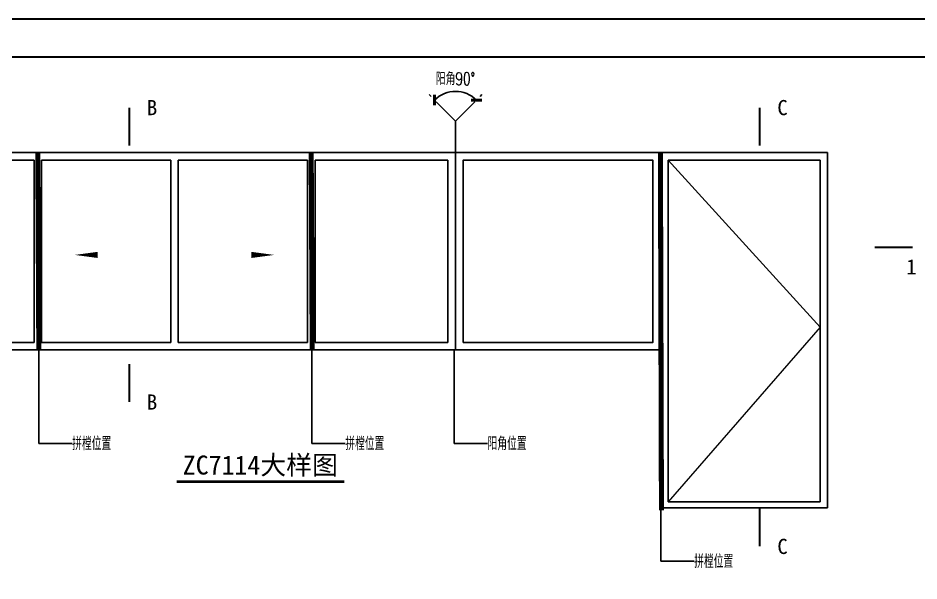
# Model space of a CAD drawing. Extents: x -202236 to 1002404, y -663931 to 1550022.
# Drawn here: x 27142 to 28565, y -355813 to -354923 of the extents above; entities that cross this region are included whole.
import ezdxf
from ezdxf.enums import TextEntityAlignment as Align

# ---------------------------------------------------------------- set-up
doc = ezdxf.new("R2010")
doc.units = 0
doc.linetypes.add('__DASH', pattern=[0.35, 0.25, -0.1])
for name, color, linetype in [('!ZN3-玻璃幕墙-4', 4, 'Continuous'), ('!ZN7-符号-173', 173, 'Continuous'), ('0-cxFrame', 155, 'Continuous'), ('3符号', 173, 'Continuous'), ('A-HATCH-2', 251, 'Continuous'), ('DIM', 173, 'Continuous'), ('TEXT', 7, 'Continuous')]:
    doc.layers.add(name, color=color, linetype=linetype)
doc.layers.add('0-cxText', color=131, linetype='Continuous', lineweight=25)
doc.layers.add('A-WALL-HATCH', color=8, linetype='Continuous', lineweight=13)
doc.styles.add('cx_tuming', font='simhei.ttf')
doc.styles.add('cx_tuqian1', font='')
doc.styles.add('DHTEXT-1', font='ROMANS.shx', dxfattribs={"width": 0.7, "bigfont": 'CHINESE.shx'})
doc.styles.add('中南符号', font='simhei.ttf')
doc.styles.add('黑体', font='simhei.ttf', dxfattribs={"height": 12})
doc.styles.get('cx_tuqian1').set_extended_font_data('SimSun')
doc.dimstyles.new('ZN6', dxfattribs={"dimscale": 6, "dimtxt": 2.5, "dimasz": 1.5, "dimexe": 1, "dimexo": 2, "dimgap": 0.9, "dimtad": 1, "dimdec": 0, "dimdsep": 46, "dimtxsty": 'DHTEXT-1', "dimblk": 'ARCHTICK', "dimcen": 2.5, "dimclrd": 173, "dimclre": 173, "dimclrt": 7, "dimazin": 2, "dimtfac": 1, "dimtdec": 1, "dimtix": 1, "dimtmove": 2, "dimatfit": 3, "dimfxl": 0, "dimtolj": 1, "dimtzin": 0, "dimarcsym": 0})
doc.dimstyles.new('ZN8', dxfattribs={"dimscale": 8, "dimtxt": 2.5, "dimasz": 1.5, "dimexe": 1, "dimexo": 2, "dimgap": 0.9, "dimtad": 1, "dimdec": 0, "dimdsep": 46, "dimtxsty": 'DHTEXT-1', "dimblk": 'ARCHTICK', "dimcen": 2.5, "dimclrd": 173, "dimclre": 173, "dimclrt": 7, "dimazin": 2, "dimtfac": 1, "dimtix": 1, "dimtmove": 2, "dimatfit": 3, "dimfxl": 0, "dimarcsym": 0})

# ---------------------------------------------------------------- blocks, each defined once
blk = doc.blocks.new('TK22.A2 L(Dragon)')
at = {"layer": '0-cxFrame', "color": 7, "const_width": 0.5}
blk.add_lwpolyline([(0, 0), (-594, 0), (-594, 420), (0, 420)], close=True, dxfattribs=at)
at = {"layer": '0-cxFrame', "const_width": 0.5}
blk.add_lwpolyline([(-80, 10), (-574, 10), (-574, 410), (-80, 410)], close=True, dxfattribs=at)
at = {"style": '黑体', "flags": 4}
blk.add_attdef('图幅', text='', height=3.3, dxfattribs=at).set_placement((-40, 3), align=Align.RIGHT)
at = {"layer": '0-cxText', "flags": 4}
for tag, height, style, p in [('建设单位', 3.5, 'cx_tuming', (-45, 240)), ('项目名称', 3.5, 'cx_tuming', (-45, 210)), ('子项名称', 3.5, 'cx_tuming', (-45, 180)), ('工程编号', 3.3, 'cx_tuqian1', (-35, 165)), ('图名1', 3.5, 'cx_tuming', (-45, 87)), ('图名2', 3.5, 'cx_tuming', (-45, 79)), ('图名3', 3.5, 'cx_tuming', (-45, 71)), ('出图日期', 3.3, 'cx_tuqian1', (-39, 60)), ('专业', 3.3, 'cx_tuqian1', (-55, 52)), ('图号', 3.3, 'cx_tuqian1', (-55, 44)), ('版次', 3.3, 'cx_tuqian1', (-20, 44))]:
    blk.add_attdef(tag, text='', height=height, dxfattribs=dict(at, style=style)).set_placement(p, align=Align.MIDDLE)
at = {"layer": 'Defpoints', "color": 6, "flags": 4}
for tag, height, style, p in [('tufu', 3.3, '黑体', (-12, 12)), ('dwfname', 4, 'cx_tuqian1', (-80, 3))]:
    blk.add_attdef(tag, text='', height=height, dxfattribs=dict(at, style=style)).set_placement(p, align=Align.RIGHT)
blk = doc.blocks.new('_ArchTick')
at = {"color": 0, "linetype": 'ByBlock', "const_width": 0.4}
blk.add_lwpolyline([(-0.5, -0.5), (0.5, 0.5)], dxfattribs=at)
blk = doc.blocks.new('*D810')
at = {"layer": 'Defpoints', "color": 0, "ltscale": 80, "transparency": 16777216}
for p in [(27845.3, -355040.2), (27802.8, -355055), (27863.6, -355055), (27833.2, -355085.4), (27833.2, -355085.4)]:
    blk.add_point(p, dxfattribs=at)
at = {"layer": 'DIM', "color": 173, "linetype": 'ByBlock', "lineweight": -2, "ltscale": 80, "transparency": 16777216}
for p, q in [((27791.5, -355043.7), (27794.5, -355046.7)), ((27874.9, -355043.7), (27871.9, -355046.7))]:
    blk.add_line(p, q, dxfattribs=at)
blk.add_arc((27833.2, -355085.4), 46.8, 45, 135, dxfattribs=at)
at = {"layer": 'DIM', "color": 173, "lineweight": -2, "ltscale": 80, "transparency": 16777216, "xscale": 12, "yscale": 12, "zscale": 12}
for p, rotation in [((27800.1, -355052.3), 224.9999999999314), ((27866.3, -355052.3), 315.0000000000686)]:
    blk.add_blockref('_ArchTick', p, dxfattribs=dict(at, rotation=rotation))
at = {"layer": 'DIM', "color": 7, "ltscale": 80, "transparency": 16777216, "insert": (27833.2, -355018.6), "char_height": 20, "attachment_point": 5, "style": 'DHTEXT-1'}
blk.add_mtext('阳角90°', dxfattribs=at)
blk = doc.blocks.new('*U856')
at = {"const_width": 0.5}
for points in [[(0, 0), (0, -10)], [(0, -77.58), (0, -67.58)]]:
    blk.add_lwpolyline(points, dxfattribs=at)
at = {"color": 0, "style": '中南符号', "flags": 8}
for tag, p in [('编号上', (6.01, 0)), ('编号下', (6.01, -77.58))]:
    blk.add_attdef(tag, text='', height=4, dxfattribs=at).set_placement(p, align=Align.MIDDLE_CENTER)
blk = doc.blocks.new('*U908')
at = {"const_width": 0.5}
for points in [[(0, 0), (0, -10)], [(0, -115.61), (0, -105.61)]]:
    blk.add_lwpolyline(points, dxfattribs=at)
at = {"color": 0, "style": '中南符号', "flags": 8}
for tag, p in [('编号上', (6.01, 0)), ('编号下', (6.01, -115.61))]:
    blk.add_attdef(tag, text='', height=4, dxfattribs=at).set_placement(p, align=Align.MIDDLE_CENTER)
blk = doc.blocks.new('*U910')
at = {"const_width": 0.5}
for points in [[(0, 0), (10, 0)], [(325.47, 0), (315.47, 0)]]:
    blk.add_lwpolyline(points, dxfattribs=at)
at = {"color": 0, "style": '中南符号', "flags": 8}
blk.add_attdef('编号左', (-1, -7.12), '', height=4, dxfattribs=at)
blk.add_attdef('编号右', text='', height=4, dxfattribs=at).set_placement((326.47, -7.12), align=Align.RIGHT)
blk = doc.blocks.new('*U1010')
at = {"const_width": 0.7}
blk.add_lwpolyline([(0, 0), (44.18, 0)], dxfattribs=at)
at = {"color": 0, "style": '中南符号', "flags": 8}
blk.add_attdef('图名', text='', height=5, dxfattribs=at).set_placement((22.09, 1.85), align=Align.CENTER)
blk.add_attdef('比例', (46.98, 1.85), '', height=4, dxfattribs=at)

msp = doc.modelspace()

# ---------------------------------------------------------------- linework, layer by layer
at = {"layer": '!ZN3-玻璃幕墙-4'}
for p, q in [((28421.2, -355135.34), (27833.2, -355135.34)), ((27833.2, -355135.34), (27833.2, -355447.34)), ((28421.2, -355697.08), (28421.2, -355135.34)), ((26963.2, -355147.34), (27167.2, -355147.34)), ((27167.2, -355147.34), (27167.2, -355435.34)), ((27179.2, -355147.34), (27179.2, -355435.34)), ((27179.2, -355147.34), (27383.2, -355147.34)), ((27383.2, -355147.34), (27383.2, -355435.34)), ((27395.2, -355147.34), (27395.2, -355435.34)), ((27395.2, -355147.34), (27599.2, -355147.34)), ((27599.2, -355147.34), (27599.2, -355435.34)), ((27611.2, -355147.34), (27611.2, -355435.34)), ((27611.2, -355147.34), (27821.2, -355147.34)), ((27821.2, -355435.34), (27821.2, -355147.34)), ((27167.2, -355435.34), (26963.2, -355435.34)), ((27383.2, -355435.34), (27179.2, -355435.34)), ((27599.2, -355435.34), (27395.2, -355435.34)), ((27821.2, -355435.34), (27611.2, -355435.34)), ((27833.2, -355447.34), (28157.2, -355447.34)), ((28157.2, -355697.08), (28421.2, -355697.08))]:
    msp.add_line(p, q, dxfattribs=at)
for points in [[(27833.2, -355135.34), (26741.2, -355135.34), (26741.2, -355447.34), (27833.2, -355447.34)], [(27845.2, -355435.34), (28145.2, -355435.34), (28145.2, -355147.34), (27845.2, -355147.34)], [(28409.2, -355687.34), (28169.2, -355687.34), (28169.2, -355147.34), (28409.2, -355147.34)]]:
    msp.add_lwpolyline(points, close=True, dxfattribs=at)
msp.add_lwpolyline([(28157.2, -355135.34), (28157.2, -355697.08)], dxfattribs=at)
at = {"linetype": '__DASH', "ltscale": 60, "const_width": 8}
for points in [[(27173.15, -355135.34), (27174.76, -355447.34)], [(27605.15, -355135.34), (27606.76, -355447.34)], [(28156.95, -355135.34), (28158.57, -355701)]]:
    msp.add_lwpolyline(points, dxfattribs=at)
at = {"layer": 'A-HATCH-2'}
for points in [[(27349.87, -355297.07, 0, 0, 0), (27231.59, -355297.07, 0, 9.6, 0), (27267.59, -355297.07, 0, 0, 0)], [(27428.53, -355297.07, 0, 0, 0), (27546.82, -355297.07, 0, 9.6, 0), (27510.82, -355297.07, 0, 0, 0)]]:
    msp.add_lwpolyline(points, format="xyseb", dxfattribs=at)
at = {"layer": 'A-WALL-HATCH'}
msp.add_lwpolyline([(28169.2, -355147.34), (28409.2, -355411.34), (28169.2, -355687.34)], dxfattribs=at)
at = {"layer": 'DIM', "ltscale": 80}
for p, q in [((27833.2, -355085.42), (27802.79, -355055.01)), ((27833.2, -355085.42), (27863.61, -355055.01)), ((27833.2, -355135.34), (27833.2, -355085.42))]:
    msp.add_line(p, q, dxfattribs=at)

# ---------------------------------------------------------------- block references
at = {"layer": '!ZN7-符号-173', "color": 7, "ltscale": 30}
ref = msp.add_blockref('*U1010', (27392.33, -355655.3), dxfattribs=dict(at, xscale=6, yscale=6, zscale=6))
ref.add_attrib('图名', 'ZC7114大样图', dxfattribs={"layer": '0', "color": 0, "height": 30, "style": '中南符号'}).set_placement((27524.86, -355644.22), align=Align.CENTER)
at = {"layer": '0-cxFrame', "xscale": 6, "yscale": 6, "zscale": 6}
msp.add_blockref('TK22.A2 L(Dragon)', (29283.96, -357444.07), dxfattribs=at)
at = {"layer": '3符号', "color": 7}
ref = msp.add_blockref('*U856', (27317.68, -355064.19), dxfattribs=dict(at, xscale=6, yscale=6, zscale=6))
ref.add_attrib('编号上', 'B', dxfattribs={"layer": '0', "color": 0, "height": 24, "style": '中南符号'}).set_placement((27353.72, -355064.19), align=Align.MIDDLE_CENTER)
ref.add_attrib('编号下', 'B', dxfattribs={"layer": '0', "color": 0, "height": 24, "style": '中南符号'}).set_placement((27353.72, -355529.66), align=Align.MIDDLE_CENTER)
ref = msp.add_blockref('*U908', (28313.82, -355064.19), dxfattribs=dict(at, xscale=6, yscale=6, zscale=6))
ref.add_attrib('编号上', 'C', dxfattribs={"layer": '0', "color": 0, "height": 24, "style": '中南符号'}).set_placement((28349.87, -355064.19), align=Align.MIDDLE_CENTER)
ref.add_attrib('编号下', 'C', dxfattribs={"layer": '0', "color": 0, "height": 24, "style": '中南符号'}).set_placement((28349.87, -355757.83), align=Align.MIDDLE_CENTER)
ref = msp.add_blockref('*U910', (26602.79, -355285.15), dxfattribs=dict(at, xscale=6, yscale=6, zscale=6))
ref.add_attrib('编号左', '1', (26596.79, -355327.9), dxfattribs={"layer": '0', "color": 0, "height": 24, "style": '中南符号'})
ref.add_attrib('编号右', '1', dxfattribs={"layer": '0', "color": 0, "height": 24, "style": '中南符号'}).set_placement((28561.6, -355327.9), align=Align.RIGHT)

# ---------------------------------------------------------------- texts
at = {"layer": 'TEXT', "ltscale": 60, "style": 'DHTEXT-1', "width": 0.7}
for s, p in [('拼樘位置', (27227.46, -355595.24)), ('拼樘位置', (27658.98, -355595.24)), ('阳角位置', (27883.76, -355595.24)), ('拼樘位置', (28210.3, -355781.43))]:
    msp.add_text(s, height=21, dxfattribs=at).set_placement(p, align=Align.MIDDLE_LEFT)

# ---------------------------------------------------------------- dimensions: what is measured, and where the dimension line sits
at = {"layer": 'DIM', "ltscale": 80}
dim = msp.add_angular_dim_2l(base=(27845.31, -355040.22), line1=((27833.2, -355085.42), (27863.61, -355055.01)), line2=((27833.2, -355085.42), (27802.79, -355055.01)), text='阳角90°', dimstyle='ZN8', dxfattribs=at)
dim.commit()
dim.dimension.update_dxf_attribs({"geometry": '*D810', "text_midpoint": (27833.2, -355018.59)})

# ---------------------------------------------------------------- leaders
at = {"layer": 'DIM'}
for points in [[(27174.76, -355447.34), (27174.76, -355595.24), (27227.46, -355595.24)], [(27606.28, -355447.34), (27606.28, -355595.24), (27658.98, -355595.24)], [(27831.06, -355447.34), (27831.06, -355595.24), (27883.76, -355595.24)], [(28157.59, -355697.08), (28157.59, -355781.43), (28210.3, -355781.43)]]:
    msp.add_leader(points, dimstyle='ZN6', dxfattribs=at)

doc.saveas('drawing.dxf')
